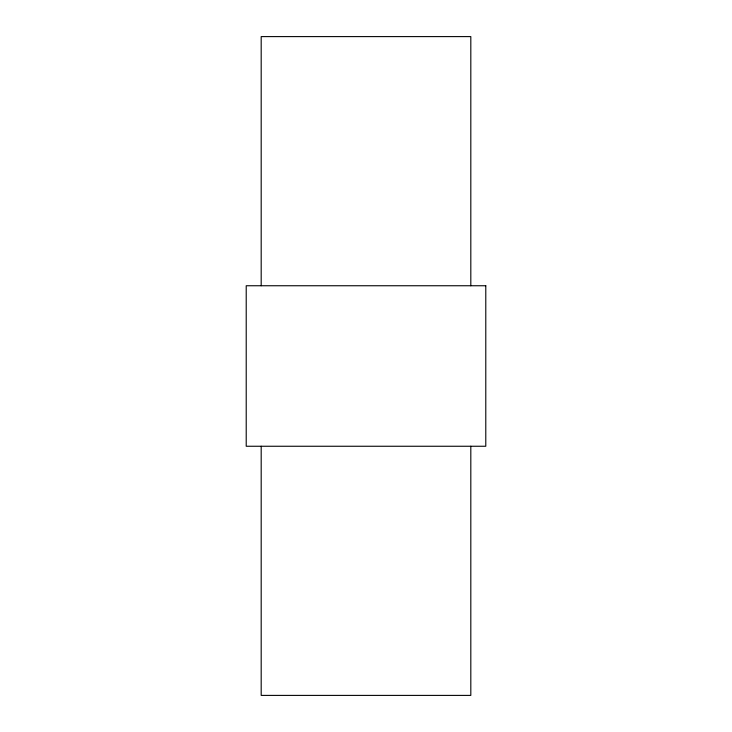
<?xml version="1.0" encoding="UTF-8"?>
<svg xmlns="http://www.w3.org/2000/svg" width="732" height="732" viewBox="0 0 732 732"><rect width="100%" height="100%" fill="white"/><g stroke="black" fill="none" stroke-linecap="round" stroke-linejoin="round"><path stroke-width="1.1" d="M470.813 285.745L470.813 36.6L261.187 36.6L261.187 285.745M470.813 446.255L470.813 695.4L261.187 695.4L261.187 446.255M485.783 285.745L246.217 285.745L246.217 446.255L485.783 446.255L485.783 285.745"/></g></svg>
